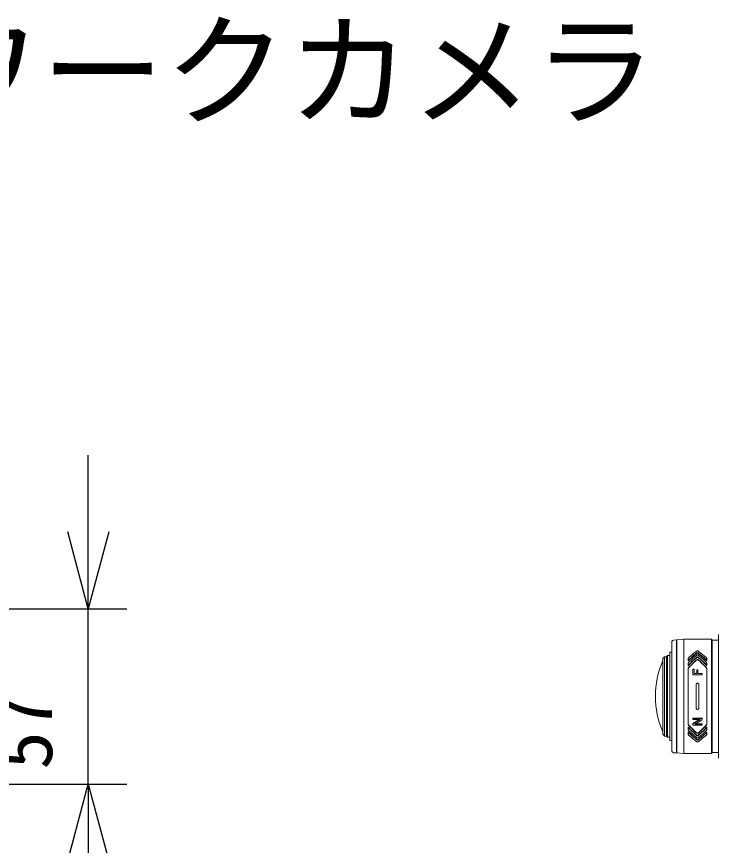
# Model space of a CAD drawing. Units: millimetres, scale not verified. Extents: x -63 to 62, y -56 to 57.
# Drawn here: x -20.31 to 2.5, y 29.78 to 56.73 of the extents above; entities that cross this region are included whole.
import ezdxf
from ezdxf.enums import TextEntityAlignment as Align

# ---------------------------------------------------------------- set-up
doc = ezdxf.new("R2010")
doc.units = ezdxf.units.MM
doc.header["$LTSCALE"] = 0.125
doc.header["$PDMODE"] = 32
doc.header["$PDSIZE"] = 0.025
for name, color, linetype in [('0-0_0', 7, 'Continuous'), ('0-1_DEFPOINTS', 7, 'Continuous'), ('0-2_MOJI1', 7, 'Continuous'), ('0-6_SUNPO', 7, 'Continuous')]:
    doc.layers.add(name, color=color, linetype=linetype)
doc.layers.add('0-5_GAIKEI', color=1, linetype='Continuous', lineweight=18)
doc.styles.add('ＭＳ ゴシック', font='')
doc.styles.get('ＭＳ ゴシック').set_extended_font_data('MS Gothic')

# ---------------------------------------------------------------- blocks, each defined once
blk = doc.blocks.new('_OPEN30')
at = {"layer": '0-0_0'}
blk.add_line((0, 0), (-1, 0), dxfattribs=at)
blk.add_lwpolyline([(-1, 0.26795), (0, 0), (-1, -0.26795)], dxfattribs=at)
blk = doc.blocks.new('D3')
at = {"layer": '0-1_DEFPOINTS'}
for p in [(-143.7124, 99.3469), (-134.5966, 99.3468), (-143.7124, 93.6469)]:
    blk.add_point(p, dxfattribs=at)
at = {"layer": '0-6_SUNPO'}
for p, q in [((-134.5966, 101.8468), (-134.5966, 104.3468)), ((-143.0874, 99.3468), (-133.3466, 99.3468)), ((-134.5967, 93.6468), (-134.5966, 99.3468)), ((-143.0874, 93.6468), (-133.3467, 93.6468)), ((-134.5967, 91.1468), (-134.5967, 88.6468))]:
    blk.add_line(p, q, dxfattribs=at)
at = {"layer": '0-6_SUNPO', "xscale": 2.5, "yscale": 2.5}
for p, rotation in [((-134.5966, 99.3468), 269.99952), ((-134.5967, 93.6468), 89.99952)]:
    blk.add_blockref('_OPEN30', p, dxfattribs=dict(at, rotation=rotation))
at = {"layer": '0-6_SUNPO', "style": 'ＭＳ ゴシック'}
blk.add_text('57', height=1.833, rotation=90, dxfattribs=at).set_placement((-135.2217, 94.1158), align=Align.BOTTOM_LEFT)

msp = doc.modelspace()

# ---------------------------------------------------------------- linework, layer by layer
at = {"layer": '0-5_GAIKEI'}
for p, q in [((0.995, 36.4044), (0.995, 32.8423)), ((1.0406, 36.4542), (1.145, 36.4634)), ((1.145, 36.4634), (1.145, 32.7834)), ((1.155, 36.4634), (1.3836, 36.4834)), ((1.155, 36.4634), (1.155, 32.7834)), ((2.275, 36.4834), (1.3836, 36.4834)), ((1.3836, 32.7634), (1.3836, 36.4834)), ((2.305, 36.4534), (2.275, 36.4834)), ((2.275, 36.4834), (2.275, 32.7634)), ((2.505, 36.4534), (2.305, 36.4534)), ((2.305, 36.4534), (2.305, 32.7934)), ((2.505, 36.6334), (2.505, 32.6134)), ((1.145, 36.2202), (1.155, 36.2202)), ((1.155, 36.219), (1.145, 36.219)), ((1.145, 36.1905), (1.155, 36.1905)), ((1.155, 36.1432), (1.145, 36.1432)), ((0.697, 35.8534), (0.757, 35.9134)), ((0.757, 35.9134), (0.817, 35.9134)), ((0.757, 35.9134), (0.757, 33.3334)), ((0.817, 35.9134), (0.817, 33.3334)), ((0.927, 35.9484), (0.852, 35.9484)), ((0.927, 36.0634), (0.995, 36.0634)), ((1.8025, 35.9687), (1.7205, 35.8983)), ((1.802, 36.0381), (1.802, 36.0223)), ((1.802, 35.8865), (1.802, 35.9009)), ((1.8479, 36.0223), (1.8479, 36.0381)), ((1.8479, 35.8865), (1.8479, 35.9009)), ((2.1137, 35.8806), (2.0357, 35.9487)), ((2.125, 35.8565), (2.125, 35.7819)), ((0.697, 35.8534), (0.697, 33.3934)), ((1.525, 35.7014), (1.525, 35.6233)), ((1.5304, 35.6278), (1.525, 35.6233)), ((1.7876, 35.806), (1.6681, 35.6926)), ((1.7867, 35.8052), (1.7867, 35.7988)), ((1.8633, 35.8052), (1.8633, 35.7988)), ((2.125, 35.7819), (2.1195, 35.7859)), ((2.125, 35.6233), (2.1195, 35.6278)), ((2.125, 35.7014), (2.125, 35.6233)), ((1.525, 35.5313), (1.525, 33.7154)), ((1.5367, 35.5532), (1.5367, 35.5597)), ((1.675, 35.5113), (1.675, 35.3193)), ((1.675, 35.3281), (1.975, 35.3281)), ((1.675, 35.3193), (1.975, 35.3193)), ((1.7125, 35.3662), (1.8025, 35.3662)), ((1.8025, 35.4914), (1.8025, 35.3662)), ((1.8025, 35.4914), (1.84, 35.4914)), ((1.84, 35.4914), (1.84, 35.3662)), ((1.84, 35.3662), (1.975, 35.3662)), ((1.975, 35.3193), (1.975, 35.3662)), ((2.1133, 35.5532), (2.1133, 35.5597)), ((2.125, 35.5313), (2.125, 33.7154)), ((1.785, 35.0122), (1.785, 34.2346)), ((1.865, 35.0122), (1.865, 34.2346)), ((1.155, 34.2964), (1.145, 34.2964)), ((1.145, 34.2728), (1.155, 34.2728)), ((1.155, 34.172), (1.145, 34.172)), ((1.145, 33.9115), (1.155, 33.9115)), ((1.145, 33.7383), (1.155, 33.7383)), ((1.675, 33.9096), (1.975, 33.9096)), ((1.675, 33.9096), (1.675, 33.8663)), ((1.675, 33.9008), (1.975, 33.9008)), ((1.675, 33.8663), (1.9075, 33.8663)), ((1.675, 33.7284), (1.9075, 33.8663)), ((1.675, 33.7372), (1.8929, 33.8663)), ((1.675, 33.7372), (1.675, 33.6923)), ((1.975, 33.8629), (1.7425, 33.7251)), ((1.7425, 33.7251), (1.975, 33.7251)), ((1.7576, 33.7339), (1.975, 33.7339)), ((1.975, 33.9096), (1.975, 33.8629)), ((1.975, 33.7339), (1.975, 33.6923)), ((1.155, 33.5024), (1.145, 33.5024)), ((1.145, 33.4791), (1.155, 33.4791)), ((1.525, 33.6234), (1.525, 33.5453)), ((1.5304, 33.6189), (1.525, 33.6234)), ((1.5304, 33.4608), (1.525, 33.4648)), ((1.525, 33.4648), (1.525, 33.3902)), ((1.5362, 33.5192), (1.623, 33.4364)), ((1.5367, 33.6871), (1.5367, 33.6936)), ((1.675, 33.6923), (1.975, 33.6923)), ((1.7867, 33.4479), (1.7867, 33.4415)), ((1.8633, 33.4479), (1.8633, 33.4415)), ((2.1133, 33.6871), (2.1133, 33.6936)), ((2.1195, 33.6189), (2.125, 33.6234)), ((2.1195, 33.4608), (2.125, 33.4648)), ((2.125, 33.6234), (2.125, 33.5453)), ((2.125, 33.4648), (2.125, 33.3902)), ((0.697, 33.3934), (0.757, 33.3334)), ((0.757, 33.3334), (0.817, 33.3334)), ((0.817, 33.3334), (0.852, 33.2984)), ((0.927, 33.2984), (0.852, 33.2984)), ((1.155, 33.4068), (1.145, 33.4068)), ((1.802, 33.3603), (1.802, 33.3458)), ((1.802, 33.2245), (1.802, 33.2087)), ((1.8473, 33.278), (1.9294, 33.3484)), ((1.8479, 33.3603), (1.8479, 33.3458)), ((1.8479, 33.2087), (1.8479, 33.2245)), ((1.155, 33.0234), (1.145, 33.0234)), ((1.0406, 32.7925), (1.145, 32.7834)), ((1.155, 32.7834), (1.3836, 32.7634)), ((2.505, 32.7934), (2.305, 32.7934))]:
    msp.add_line(p, q, dxfattribs=at)
for points in [[(0.817, 35.9134), (0.852, 35.9484), (0.852, 33.2984)], [(0.927, 36.0634), (0.927, 33.1834), (0.995, 33.1834)], [(1.802, 36.0381), (1.7071, 35.9605), (1.6698, 35.9289), (1.6422, 35.9047), (1.6058, 35.8719), (1.525, 35.7969)], [(1.525, 35.8565), (1.526, 35.8642), (1.5285, 35.8707), (1.5329, 35.8771), (1.6142, 35.9487)], [(1.802, 35.9009), (1.7356, 35.8411), (1.6793, 35.7893), (1.6424, 35.7541), (1.6059, 35.7184), (1.525, 35.637)], [(1.5304, 35.7859), (1.525, 35.7819), (1.525, 35.8565)], [(1.8479, 36.0223), (1.8427, 36.0255), (1.8346, 36.0283), (1.8238, 36.0293), (1.8131, 36.0277), (1.8052, 36.0244), (1.709, 35.9463), (1.6724, 35.9152), (1.6453, 35.8915), (1.6096, 35.8594), (1.5304, 35.7859)], [(1.802, 35.8865), (1.6909, 35.7856), (1.6545, 35.7512), (1.6098, 35.7076), (1.5304, 35.6278)], [(1.5367, 35.728), (1.6405, 35.8266), (1.6758, 35.8588), (1.7205, 35.8983)], [(1.6142, 35.9487), (1.6579, 35.9855), (1.6845, 36.0072), (1.7203, 36.0356), (1.802, 36.0982)], [(1.802, 36.0982), (1.8049, 36.1001), (1.8139, 36.1035), (1.827, 36.1048), (1.84, 36.1023), (1.8479, 36.0982)], [(1.802, 36.0381), (1.8101, 36.0425), (1.8199, 36.0448), (1.8315, 36.0446), (1.8412, 36.042), (1.8479, 36.0381)], [(1.802, 35.9009), (1.8098, 35.9057), (1.8193, 35.9083), (1.8306, 35.9083), (1.8408, 35.9054), (1.8479, 35.9009)], [(1.8479, 35.8865), (1.8428, 35.89), (1.8355, 35.8929), (1.8261, 35.8943), (1.816, 35.8933), (1.8078, 35.8904), (1.802, 35.8865)], [(1.8025, 35.9687), (1.8085, 35.9723), (1.8179, 35.9751), (1.8299, 35.9754), (1.8407, 35.9726), (1.8479, 35.9683)], [(1.8479, 36.0982), (1.9386, 36.0285), (1.9743, 36), (2.0008, 35.9782), (2.0357, 35.9487)], [(2.125, 35.7969), (2.026, 35.8884), (1.9894, 35.9209), (1.9615, 35.9448), (1.9239, 35.9762), (1.8479, 36.0381)], [(2.1195, 35.7859), (2.0314, 35.8675), (1.9956, 35.8995), (1.9684, 35.923), (1.9317, 35.954), (1.8479, 36.0223)], [(1.8479, 35.9683), (1.9563, 35.8747), (1.9918, 35.8428), (2.0269, 35.8104), (2.1133, 35.728)], [(2.125, 35.637), (2.0621, 35.7004), (2.0075, 35.7541), (1.9706, 35.7893), (1.9332, 35.824), (1.8479, 35.9009)], [(2.1195, 35.6278), (2.0578, 35.6899), (2.0044, 35.7426), (1.9682, 35.7771), (1.9315, 35.8111), (1.8479, 35.8865)], [(2.1137, 35.8806), (2.1168, 35.8774), (2.1231, 35.8669), (2.125, 35.8565)], [(1.525, 35.7014), (1.5261, 35.7103), (1.5298, 35.7193), (1.5367, 35.728)], [(1.7867, 35.7988), (1.668, 35.6861), (1.6266, 35.645), (1.5367, 35.5532)], [(1.6681, 35.6926), (1.6266, 35.6515), (1.5367, 35.5597)], [(1.7867, 35.7988), (1.7941, 35.8043), (1.7987, 35.8068), (1.8061, 35.8097), (1.8138, 35.8116), (1.823, 35.8125), (1.8322, 35.8121), (1.8413, 35.8104), (1.85, 35.8074), (1.8558, 35.8043), (1.8633, 35.7988)], [(1.7876, 35.806), (1.7943, 35.8109), (1.8017, 35.8146), (1.8108, 35.8174), (1.8202, 35.8188), (1.8309, 35.8187), (1.8414, 35.8168), (1.8504, 35.8136), (1.8576, 35.8096), (1.8633, 35.8052)], [(1.8633, 35.8052), (1.9819, 35.6926), (2.0233, 35.6515), (2.1133, 35.5597)], [(1.8633, 35.7988), (1.9819, 35.6861), (2.0234, 35.645), (2.1133, 35.5532)], [(2.1133, 35.728), (2.1172, 35.7236), (2.1231, 35.7126), (2.125, 35.7014)], [(1.525, 35.5313), (1.5261, 35.5407), (1.5301, 35.5509), (1.5367, 35.5597)], [(1.525, 35.5248), (1.5268, 35.5368), (1.5308, 35.5455), (1.5367, 35.5532)], [(1.675, 35.5113), (1.7125, 35.5113), (1.7125, 35.3662)], [(2.1133, 35.5597), (2.1169, 35.5554), (2.123, 35.5437), (2.125, 35.5313)], [(2.1133, 35.5532), (2.1194, 35.545), (2.1236, 35.5349), (2.125, 35.5248)], [(1.785, 35.0122), (1.7855, 35.0187), (1.7881, 35.0273), (1.7925, 35.035), (1.7987, 35.0416), (1.8061, 35.0466), (1.8152, 35.05), (1.825, 35.0512), (1.8315, 35.0507), (1.8409, 35.048), (1.8493, 35.0431), (1.8559, 35.037), (1.8608, 35.0295), (1.8639, 35.0211), (1.865, 35.0122)], [(1.865, 34.2346), (1.8648, 34.231), (1.8635, 34.2241), (1.8605, 34.2167), (1.8561, 34.21), (1.8497, 34.2039), (1.8422, 34.1993), (1.8338, 34.1965), (1.825, 34.1955), (1.8184, 34.196), (1.809, 34.1987), (1.8006, 34.2036), (1.794, 34.2098), (1.7891, 34.2172), (1.786, 34.2257), (1.785, 34.2346)], [(1.1546, 33.9115), (1.149, 33.9029), (1.1467, 33.897), (1.145, 33.886)], [(1.155, 33.7648), (1.1483, 33.7751), (1.1465, 33.7804), (1.145, 33.7907)], [(1.5367, 33.6936), (1.5305, 33.7017), (1.5263, 33.7118), (1.525, 33.722)], [(1.5367, 33.6871), (1.5305, 33.6952), (1.5263, 33.7053), (1.525, 33.7154)], [(2.125, 33.722), (2.1246, 33.7163), (2.1208, 33.7043), (2.1133, 33.6936)], [(2.125, 33.7154), (2.1231, 33.7034), (2.1191, 33.6946), (2.1133, 33.6871)], [(1.525, 33.6098), (1.5879, 33.5463), (1.6424, 33.4926), (1.6793, 33.4574), (1.7167, 33.4228), (1.802, 33.3458)], [(1.5362, 33.5192), (1.5305, 33.5262), (1.5263, 33.5357), (1.525, 33.5453)], [(1.525, 33.4498), (1.6239, 33.3584), (1.6605, 33.3259), (1.6884, 33.3019), (1.726, 33.2705), (1.802, 33.2087)], [(1.5304, 33.6189), (1.5921, 33.5568), (1.6455, 33.5042), (1.6817, 33.4697), (1.7184, 33.4357), (1.802, 33.3603)], [(1.5304, 33.4608), (1.6185, 33.3792), (1.6543, 33.3473), (1.6815, 33.3237), (1.7182, 33.2928), (1.802, 33.2245)], [(1.5367, 33.6936), (1.6514, 33.577), (1.6932, 33.5362), (1.7867, 33.4479)], [(1.5367, 33.6871), (1.6514, 33.5705), (1.6932, 33.5298), (1.7867, 33.4415)], [(1.6936, 33.372), (1.6581, 33.4039), (1.623, 33.4364)], [(2.1133, 33.6936), (1.9985, 33.577), (1.9567, 33.5362), (1.8633, 33.4479), (1.8567, 33.4429), (1.8493, 33.4391), (1.8403, 33.436), (1.8309, 33.4345), (1.8202, 33.4344), (1.8097, 33.436), (1.8006, 33.439), (1.7943, 33.4423), (1.7867, 33.4479)], [(1.8633, 33.4415), (1.8569, 33.4367), (1.8524, 33.434), (1.8451, 33.431), (1.8361, 33.4287), (1.8269, 33.4278), (1.8177, 33.4282), (1.8086, 33.4299), (1.7999, 33.4329), (1.7941, 33.436), (1.7867, 33.4415)], [(1.8479, 33.3603), (1.959, 33.4611), (1.9954, 33.4955), (2.0401, 33.5392), (2.1195, 33.6189)], [(1.8479, 33.3458), (1.9143, 33.4056), (1.9706, 33.4574), (2.0075, 33.4926), (2.044, 33.5283), (2.125, 33.6098)], [(1.8479, 33.2087), (1.9428, 33.2862), (1.9801, 33.3179), (2.0078, 33.342), (2.0442, 33.3748), (2.125, 33.4498)], [(2.1133, 33.6871), (1.9985, 33.5705), (1.9567, 33.5298), (1.8633, 33.4415)], [(1.9409, 33.3004), (1.9775, 33.3315), (2.0046, 33.3552), (2.0403, 33.3873), (2.1195, 33.4608)], [(2.125, 33.5453), (2.1247, 33.5418), (2.1225, 33.5324), (2.117, 33.5228), (2.0094, 33.4201)], [(1.5367, 33.3657), (1.531, 33.372), (1.5263, 33.3813), (1.525, 33.3902)], [(1.802, 33.1485), (1.7113, 33.2182), (1.6756, 33.2467), (1.6491, 33.2685), (1.6142, 33.2981), (1.5367, 33.3657)], [(1.8473, 33.278), (1.8461, 33.2771), (1.8406, 33.2741), (1.8323, 33.2716), (1.8222, 33.2711), (1.8123, 33.273), (1.8045, 33.2766), (1.6936, 33.372)], [(1.802, 33.3603), (1.8036, 33.3589), (1.8104, 33.3551), (1.82, 33.3527), (1.8313, 33.3529), (1.8414, 33.356), (1.8479, 33.3603)], [(1.8479, 33.3458), (1.8426, 33.3422), (1.8327, 33.3387), (1.821, 33.3382), (1.8097, 33.341), (1.802, 33.3458)], [(1.802, 33.2245), (1.8043, 33.2228), (1.8119, 33.2194), (1.8229, 33.2175), (1.8353, 33.2186), (1.8451, 33.2225), (1.9409, 33.3004)], [(1.8479, 33.2087), (1.8426, 33.2054), (1.834, 33.2025), (1.8215, 33.2018), (1.8099, 33.2043), (1.802, 33.2087)], [(2.1133, 33.3657), (2.0357, 33.2981), (1.992, 33.2612), (1.9654, 33.2395), (1.9296, 33.2112), (1.8479, 33.1485)], [(2.0094, 33.4201), (1.9742, 33.3879), (1.9294, 33.3484)], [(2.125, 33.3902), (2.1233, 33.3803), (2.1194, 33.3727), (2.1133, 33.3657)], [(1.8479, 33.1485), (1.8435, 33.1459), (1.8378, 33.1437), (1.8276, 33.142), (1.8172, 33.1425), (1.808, 33.1451), (1.802, 33.1485)], [(2.305, 32.7934), (2.275, 32.7634), (1.3836, 32.7634)]]:
    msp.add_lwpolyline(points, dxfattribs=at)
for centre, radius, start, end in [((1.045, 36.4044), 0.05, 95, 180), ((3.35, 34.6234), 2.8921, 156.54327, 203.45674), ((1.045, 32.8423), 0.05, 180, 265)]:
    msp.add_arc(centre, radius, start, end, dxfattribs=at)

# ---------------------------------------------------------------- block references
at = {"layer": '0-6_SUNPO'}
msp.add_blockref('D3', (116.6179, -61.8735), dxfattribs=at)

# ---------------------------------------------------------------- texts
at = {"layer": '0-2_MOJI1', "style": 'ＭＳ ゴシック'}
msp.add_text('ネットワークカメラ', height=2.933, dxfattribs=at).set_placement((-35.5127, 52.6257), align=Align.BOTTOM_LEFT)

doc.saveas('drawing.dxf')
